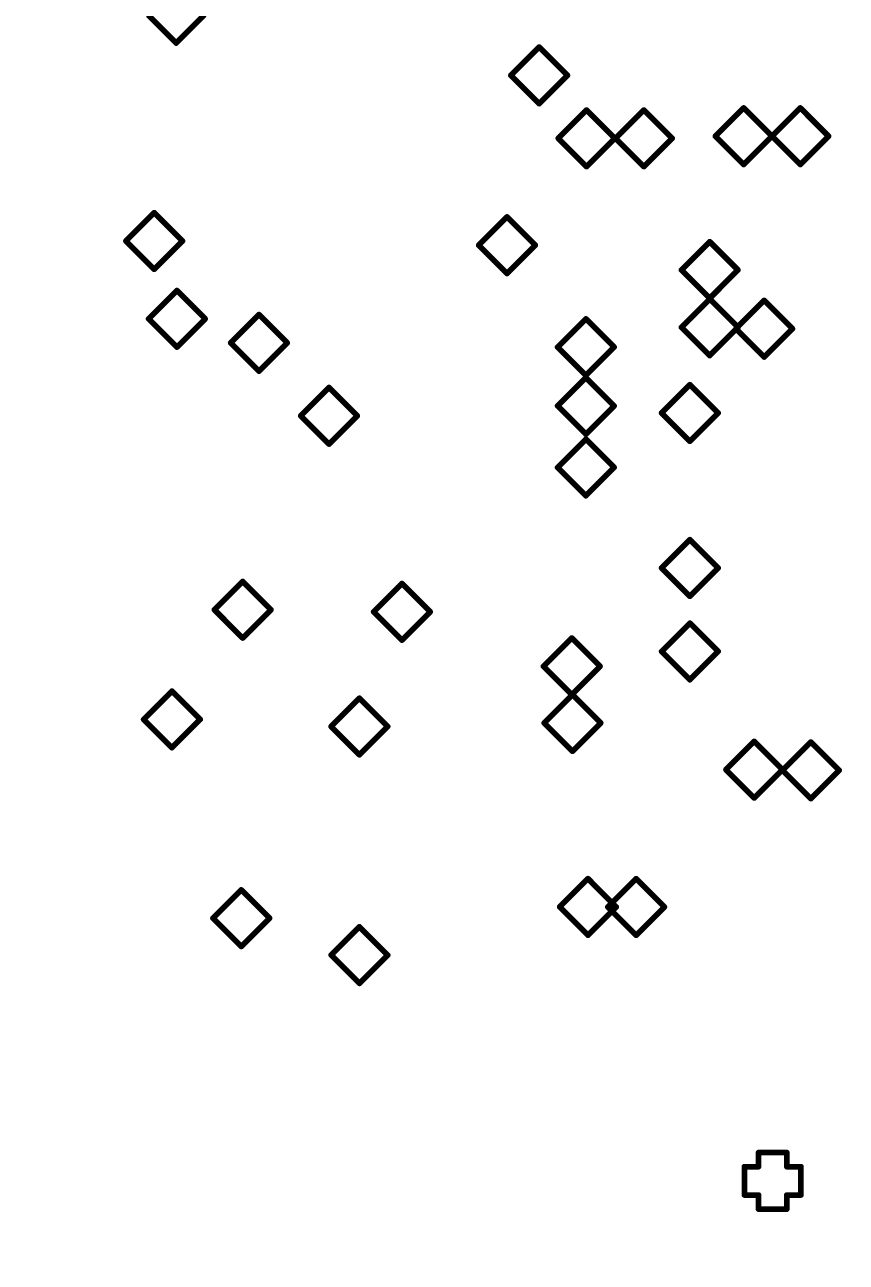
# Model space of a CAD drawing. Header units: millimetres. Extents: x -55 to 2039, y 0 to 512.
# Drawn here: x 178.18 to 207.21, y 171.47 to 215.18 of the extents above; entities that cross this region are included whole.
import ezdxf
from ezdxf import colors
from ezdxf.entities.mleader import LeaderData, LeaderLine
from ezdxf.enums import TextEntityAlignment as Align
from ezdxf.math import Vec2, Vec3

# ---------------------------------------------------------------- set-up
doc = ezdxf.new("R2010")
doc.units = ezdxf.units.MM
doc.linetypes.add('Сплошная', pattern=[0])
doc.layers.add('Drill Drawing', color=1, linetype='Continuous')
doc.layers.add('Виды', color=30, linetype='Continuous')
doc.layers.add('текст', color=2, linetype='Continuous', lineweight=30)
doc.styles.add('GOST TYPE B', font='', dxfattribs={"height": 3.5})
doc.styles.get('GOST TYPE B').set_extended_font_data('GOST type B')

# ---------------------------------------------------------------- blocks, each defined once
blk = doc.blocks.new('Шероховатость')
at = {"lineweight": 50, "transparency": 16777216}
for p, q in [((-32.506, -11.445), (-28.785, -5)), ((-28.785, -5), (-5, -5)), ((-10.278, -11.581), (-7.16, -6.181)), ((-34.366, -8.223), (-32.506, -11.445)), ((-11.836, -8.881), (-10.278, -11.581))]:
    blk.add_line(p, q, dxfattribs=at)
at = {"layer": 'текст', "linetype": 'Continuous', "lineweight": 25, "transparency": 16777216, "insert": (-29.093, -6.142), "char_height": 5, "attachment_point": 1, "style": 'GOST TYPE B'}
blk.add_mtext_dynamic_manual_height_columns('Ra6,3{\\fGOST Type AU|b1|i0|c204|p2;(   )}', width=25.94731, gutter_width=17.5, heights=[0], dxfattribs=at)
blk = doc.blocks.new('_DotSmall')
at = {"color": 0, "linetype": 'ByBlock', "lineweight": 60, "const_width": 0.5}
blk.add_lwpolyline([(-0.0625, 0, 1), (0.0625, 0, 1)], format="xyb", close=True, dxfattribs=at)
blk = doc.blocks.new('Вид с →')
at = {"linetype": 'Continuous', "lineweight": 25, "transparency": 16777216}
for q in [(28.03, 4.046), (30.858, 4.046)]:
    blk.add_line((29.444, 2.632), q, dxfattribs=at)
blk.add_circle((32.944, 2.632), 3.5, dxfattribs=at)
blk.add_circle((32.944, 2.632), 3.5, dxfattribs=at)
at = {"linetype": 'Continuous', "lineweight": 50, "transparency": 16777216, "style": 'GOST TYPE B'}
blk.add_attdef('ВИД(_:_)', text='', height=7, dxfattribs=at).set_placement((27.226, 3.5), align=Align.MIDDLE_RIGHT)

msp = doc.modelspace()

# ---------------------------------------------------------------- linework, layer by layer
at = {"layer": 'Drill Drawing'}
for points in [[(182.5306, 215.5358, 0.2, 0.2, 0), (183.5306, 214.5358, 0.2, 0.2, 0)], [(183.5306, 214.5358, 0.2, 0.2, 0), (184.5306, 215.5358, 0.2, 0.2, 0)], [(195.3556, 213.3965, 0.2, 0.2, 0), (196.3556, 214.3965, 0.2, 0.2, 0)], [(196.3556, 214.3965, 0.2, 0.2, 0), (197.3556, 213.3965, 0.2, 0.2, 0)], [(195.3556, 213.3965, 0.2, 0.2, 0), (196.3556, 212.3965, 0.2, 0.2, 0)], [(196.3556, 212.3965, 0.2, 0.2, 0), (197.3556, 213.3965, 0.2, 0.2, 0)], [(197.0306, 211.1715, 0.2, 0.2, 0), (198.0306, 212.1715, 0.2, 0.2, 0)], [(198.0306, 212.1715, 0.2, 0.2, 0), (199.0306, 211.1715, 0.2, 0.2, 0)], [(199.0556, 211.1715, 0.2, 0.2, 0), (200.0556, 212.1715, 0.2, 0.2, 0)], [(200.0556, 212.1715, 0.2, 0.2, 0), (201.0556, 211.1715, 0.2, 0.2, 0)], [(202.5806, 211.2465, 0.2, 0.2, 0), (203.5806, 212.2465, 0.2, 0.2, 0)], [(203.5806, 212.2465, 0.2, 0.2, 0), (204.5806, 211.2465, 0.2, 0.2, 0)], [(204.5806, 211.2465, 0.2, 0.2, 0), (205.5806, 212.2465, 0.2, 0.2, 0)], [(205.5806, 212.2465, 0.2, 0.2, 0), (206.5806, 211.2465, 0.2, 0.2, 0)], [(197.0306, 211.1715, 0.2, 0.2, 0), (198.0306, 210.1715, 0.2, 0.2, 0)], [(198.0306, 210.1715, 0.2, 0.2, 0), (199.0306, 211.1715, 0.2, 0.2, 0)], [(199.0556, 211.1715, 0.2, 0.2, 0), (200.0556, 210.1715, 0.2, 0.2, 0)], [(200.0556, 210.1715, 0.2, 0.2, 0), (201.0556, 211.1715, 0.2, 0.2, 0)], [(202.5806, 211.2465, 0.2, 0.2, 0), (203.5806, 210.2465, 0.2, 0.2, 0)], [(203.5806, 210.2465, 0.2, 0.2, 0), (204.5806, 211.2465, 0.2, 0.2, 0)], [(204.5806, 211.2465, 0.2, 0.2, 0), (205.5806, 210.2465, 0.2, 0.2, 0)], [(205.5806, 210.2465, 0.2, 0.2, 0), (206.5806, 211.2465, 0.2, 0.2, 0)], [(181.7556, 207.5465, 0.2, 0.2, 0), (182.7556, 208.5465, 0.2, 0.2, 0)], [(182.7556, 208.5465, 0.2, 0.2, 0), (183.7556, 207.5465, 0.2, 0.2, 0)], [(194.2181, 207.3965, 0.2, 0.2, 0), (195.2181, 208.3965, 0.2, 0.2, 0)], [(195.2181, 208.3965, 0.2, 0.2, 0), (196.2181, 207.3965, 0.2, 0.2, 0)], [(181.7556, 207.5465, 0.2, 0.2, 0), (182.7556, 206.5465, 0.2, 0.2, 0)], [(182.7556, 206.5465, 0.2, 0.2, 0), (183.7556, 207.5465, 0.2, 0.2, 0)], [(194.2181, 207.3965, 0.2, 0.2, 0), (195.2181, 206.3965, 0.2, 0.2, 0)], [(195.2181, 206.3965, 0.2, 0.2, 0), (196.2181, 207.3965, 0.2, 0.2, 0)], [(201.3806, 206.5215, 0.2, 0.2, 0), (202.3806, 207.5215, 0.2, 0.2, 0)], [(202.3806, 207.5215, 0.2, 0.2, 0), (203.3806, 206.5215, 0.2, 0.2, 0)], [(201.3806, 206.5215, 0.2, 0.2, 0), (202.3806, 205.5215, 0.2, 0.2, 0)], [(202.3806, 205.5215, 0.2, 0.2, 0), (203.3806, 206.5215, 0.2, 0.2, 0)], [(182.5556, 204.7965, 0.2, 0.2, 0), (183.5556, 205.7965, 0.2, 0.2, 0)], [(183.5556, 205.7965, 0.2, 0.2, 0), (184.5556, 204.7965, 0.2, 0.2, 0)], [(201.3806, 204.4965, 0.2, 0.2, 0), (202.3806, 205.4965, 0.2, 0.2, 0)], [(202.3806, 205.4965, 0.2, 0.2, 0), (203.3806, 204.4965, 0.2, 0.2, 0)], [(203.3056, 204.4465, 0.2, 0.2, 0), (204.3056, 205.4465, 0.2, 0.2, 0)], [(204.3056, 205.4465, 0.2, 0.2, 0), (205.3056, 204.4465, 0.2, 0.2, 0)], [(185.4556, 203.9465, 0.2, 0.2, 0), (186.4556, 204.9465, 0.2, 0.2, 0)], [(186.4556, 204.9465, 0.2, 0.2, 0), (187.4556, 203.9465, 0.2, 0.2, 0)], [(182.5556, 204.7965, 0.2, 0.2, 0), (183.5556, 203.7965, 0.2, 0.2, 0)], [(183.5556, 203.7965, 0.2, 0.2, 0), (184.5556, 204.7965, 0.2, 0.2, 0)], [(197.0056, 203.7965, 0.2, 0.2, 0), (198.0056, 204.7965, 0.2, 0.2, 0)], [(198.0056, 204.7965, 0.2, 0.2, 0), (199.0056, 203.7965, 0.2, 0.2, 0)], [(201.3806, 204.4965, 0.2, 0.2, 0), (202.3806, 203.4965, 0.2, 0.2, 0)], [(202.3806, 203.4965, 0.2, 0.2, 0), (203.3806, 204.4965, 0.2, 0.2, 0)], [(203.3056, 204.4465, 0.2, 0.2, 0), (204.3056, 203.4465, 0.2, 0.2, 0)], [(204.3056, 203.4465, 0.2, 0.2, 0), (205.3056, 204.4465, 0.2, 0.2, 0)], [(185.4556, 203.9465, 0.2, 0.2, 0), (186.4556, 202.9465, 0.2, 0.2, 0)], [(186.4556, 202.9465, 0.2, 0.2, 0), (187.4556, 203.9465, 0.2, 0.2, 0)], [(197.0056, 203.7965, 0.2, 0.2, 0), (198.0056, 202.7965, 0.2, 0.2, 0)], [(198.0056, 202.7965, 0.2, 0.2, 0), (199.0056, 203.7965, 0.2, 0.2, 0)], [(187.9306, 201.3715, 0.2, 0.2, 0), (188.9306, 202.3715, 0.2, 0.2, 0)], [(188.9306, 202.3715, 0.2, 0.2, 0), (189.9306, 201.3715, 0.2, 0.2, 0)], [(197.0056, 201.7215, 0.2, 0.2, 0), (198.0056, 202.7215, 0.2, 0.2, 0)], [(198.0056, 202.7215, 0.2, 0.2, 0), (199.0056, 201.7215, 0.2, 0.2, 0)], [(200.6806, 201.4715, 0.2, 0.2, 0), (201.6806, 202.4715, 0.2, 0.2, 0)], [(201.6806, 202.4715, 0.2, 0.2, 0), (202.6806, 201.4715, 0.2, 0.2, 0)], [(197.0056, 201.7215, 0.2, 0.2, 0), (198.0056, 200.7215, 0.2, 0.2, 0)], [(198.0056, 200.7215, 0.2, 0.2, 0), (199.0056, 201.7215, 0.2, 0.2, 0)], [(200.6806, 201.4715, 0.2, 0.2, 0), (201.6806, 200.4715, 0.2, 0.2, 0)], [(201.6806, 200.4715, 0.2, 0.2, 0), (202.6806, 201.4715, 0.2, 0.2, 0)], [(187.9306, 201.3715, 0.2, 0.2, 0), (188.9306, 200.3715, 0.2, 0.2, 0)], [(188.9306, 200.3715, 0.2, 0.2, 0), (189.9306, 201.3715, 0.2, 0.2, 0)], [(197.0056, 199.5465, 0.2, 0.2, 0), (198.0056, 200.5465, 0.2, 0.2, 0)], [(198.0056, 200.5465, 0.2, 0.2, 0), (199.0056, 199.5465, 0.2, 0.2, 0)], [(197.0056, 199.5465, 0.2, 0.2, 0), (198.0056, 198.5465, 0.2, 0.2, 0)], [(198.0056, 198.5465, 0.2, 0.2, 0), (199.0056, 199.5465, 0.2, 0.2, 0)], [(200.6806, 195.9965, 0.2, 0.2, 0), (201.6806, 196.9965, 0.2, 0.2, 0)], [(201.6806, 196.9965, 0.2, 0.2, 0), (202.6806, 195.9965, 0.2, 0.2, 0)], [(200.6806, 195.9965, 0.2, 0.2, 0), (201.6806, 194.9965, 0.2, 0.2, 0)], [(201.6806, 194.9965, 0.2, 0.2, 0), (202.6806, 195.9965, 0.2, 0.2, 0)], [(184.8806, 194.5215, 0.2, 0.2, 0), (185.8806, 195.5215, 0.2, 0.2, 0)], [(185.8806, 195.5215, 0.2, 0.2, 0), (186.8806, 194.5215, 0.2, 0.2, 0)], [(190.5056, 194.4465, 0.2, 0.2, 0), (191.5056, 195.4465, 0.2, 0.2, 0)], [(191.5056, 195.4465, 0.2, 0.2, 0), (192.5056, 194.4465, 0.2, 0.2, 0)], [(184.8806, 194.5215, 0.2, 0.2, 0), (185.8806, 193.5215, 0.2, 0.2, 0)], [(185.8806, 193.5215, 0.2, 0.2, 0), (186.8806, 194.5215, 0.2, 0.2, 0)], [(190.5056, 194.4465, 0.2, 0.2, 0), (191.5056, 193.4465, 0.2, 0.2, 0)], [(191.5056, 193.4465, 0.2, 0.2, 0), (192.5056, 194.4465, 0.2, 0.2, 0)], [(200.6806, 193.0465, 0.2, 0.2, 0), (201.6806, 194.0465, 0.2, 0.2, 0)], [(201.6806, 194.0465, 0.2, 0.2, 0), (202.6806, 193.0465, 0.2, 0.2, 0)], [(196.5056, 192.5215, 0.2, 0.2, 0), (197.5056, 193.5215, 0.2, 0.2, 0)], [(197.5056, 193.5215, 0.2, 0.2, 0), (198.5056, 192.5215, 0.2, 0.2, 0)], [(200.6806, 193.0465, 0.2, 0.2, 0), (201.6806, 192.0465, 0.2, 0.2, 0)], [(201.6806, 192.0465, 0.2, 0.2, 0), (202.6806, 193.0465, 0.2, 0.2, 0)], [(196.5056, 192.5215, 0.2, 0.2, 0), (197.5056, 191.5215, 0.2, 0.2, 0)], [(197.5056, 191.5215, 0.2, 0.2, 0), (198.5056, 192.5215, 0.2, 0.2, 0)], [(182.3806, 190.6465, 0.2, 0.2, 0), (183.3806, 191.6465, 0.2, 0.2, 0)], [(183.3806, 191.6465, 0.2, 0.2, 0), (184.3806, 190.6465, 0.2, 0.2, 0)], [(189.0056, 190.3965, 0.2, 0.2, 0), (190.0056, 191.3965, 0.2, 0.2, 0)], [(190.0056, 191.3965, 0.2, 0.2, 0), (191.0056, 190.3965, 0.2, 0.2, 0)], [(196.5306, 190.5215, 0.2, 0.2, 0), (197.5306, 191.5215, 0.2, 0.2, 0)], [(197.5306, 191.5215, 0.2, 0.2, 0), (198.5306, 190.5215, 0.2, 0.2, 0)], [(182.3806, 190.6465, 0.2, 0.2, 0), (183.3806, 189.6465, 0.2, 0.2, 0)], [(183.3806, 189.6465, 0.2, 0.2, 0), (184.3806, 190.6465, 0.2, 0.2, 0)], [(196.5306, 190.5215, 0.2, 0.2, 0), (197.5306, 189.5215, 0.2, 0.2, 0)], [(197.5306, 189.5215, 0.2, 0.2, 0), (198.5306, 190.5215, 0.2, 0.2, 0)], [(189.0056, 190.3965, 0.2, 0.2, 0), (190.0056, 189.3965, 0.2, 0.2, 0)], [(190.0056, 189.3965, 0.2, 0.2, 0), (191.0056, 190.3965, 0.2, 0.2, 0)], [(202.9556, 188.8715, 0.2, 0.2, 0), (203.9556, 189.8715, 0.2, 0.2, 0)], [(203.9556, 189.8715, 0.2, 0.2, 0), (204.9556, 188.8715, 0.2, 0.2, 0)], [(204.9556, 188.8465, 0.2, 0.2, 0), (205.9556, 189.8465, 0.2, 0.2, 0)], [(205.9556, 189.8465, 0.2, 0.2, 0), (206.9556, 188.8465, 0.2, 0.2, 0)], [(202.9556, 188.8715, 0.2, 0.2, 0), (203.9556, 187.8715, 0.2, 0.2, 0)], [(203.9556, 187.8715, 0.2, 0.2, 0), (204.9556, 188.8715, 0.2, 0.2, 0)], [(204.9556, 188.8465, 0.2, 0.2, 0), (205.9556, 187.8465, 0.2, 0.2, 0)], [(205.9556, 187.8465, 0.2, 0.2, 0), (206.9556, 188.8465, 0.2, 0.2, 0)], [(197.0806, 184.0215, 0.2, 0.2, 0), (198.0806, 185.0215, 0.2, 0.2, 0)], [(198.0806, 185.0215, 0.2, 0.2, 0), (199.0806, 184.0215, 0.2, 0.2, 0)], [(198.7806, 184.0215, 0.2, 0.2, 0), (199.7806, 185.0215, 0.2, 0.2, 0)], [(199.7806, 185.0215, 0.2, 0.2, 0), (200.7806, 184.0215, 0.2, 0.2, 0)], [(184.8306, 183.6257, 0.2, 0.2, 0), (185.8306, 184.6257, 0.2, 0.2, 0)], [(185.8306, 184.6257, 0.2, 0.2, 0), (186.8306, 183.6257, 0.2, 0.2, 0)], [(197.0806, 184.0215, 0.2, 0.2, 0), (198.0806, 183.0215, 0.2, 0.2, 0)], [(198.0806, 183.0215, 0.2, 0.2, 0), (199.0806, 184.0215, 0.2, 0.2, 0)], [(198.7806, 184.0215, 0.2, 0.2, 0), (199.7806, 183.0215, 0.2, 0.2, 0)], [(199.7806, 183.0215, 0.2, 0.2, 0), (200.7806, 184.0215, 0.2, 0.2, 0)], [(184.8306, 183.6257, 0.2, 0.2, 0), (185.8306, 182.6257, 0.2, 0.2, 0)], [(185.8306, 182.6257, 0.2, 0.2, 0), (186.8306, 183.6257, 0.2, 0.2, 0)], [(189.0056, 182.3215, 0.2, 0.2, 0), (190.0056, 183.3215, 0.2, 0.2, 0)], [(190.0056, 183.3215, 0.2, 0.2, 0), (191.0056, 182.3215, 0.2, 0.2, 0)], [(189.0056, 182.3215, 0.2, 0.2, 0), (190.0056, 181.3215, 0.2, 0.2, 0)], [(190.0056, 181.3215, 0.2, 0.2, 0), (191.0056, 182.3215, 0.2, 0.2, 0)], [(204.1056, 174.8465, 0.2, 0.2, 0), (204.1056, 175.3465, 0.2, 0.2, 0)], [(204.1056, 175.3465, 0.2, 0.2, 0), (205.1056, 175.3465, 0.2, 0.2, 0)], [(205.1056, 174.8465, 0.2, 0.2, 0), (205.1056, 175.3465, 0.2, 0.2, 0)], [(203.6056, 173.8465, 0.2, 0.2, 0), (203.6056, 174.8465, 0.2, 0.2, 0)], [(203.6056, 174.8465, 0.2, 0.2, 0), (204.1056, 174.8465, 0.2, 0.2, 0)], [(205.1056, 174.8465, 0.2, 0.2, 0), (205.6056, 174.8465, 0.2, 0.2, 0)], [(205.6056, 173.8465, 0.2, 0.2, 0), (205.6056, 174.8465, 0.2, 0.2, 0)], [(203.6056, 173.8465, 0.2, 0.2, 0), (204.1056, 173.8465, 0.2, 0.2, 0)], [(204.1056, 173.3465, 0.2, 0.2, 0), (204.1056, 173.8465, 0.2, 0.2, 0)], [(205.1056, 173.8465, 0.2, 0.2, 0), (205.6056, 173.8465, 0.2, 0.2, 0)], [(205.1056, 173.3465, 0.2, 0.2, 0), (205.1056, 173.8465, 0.2, 0.2, 0)], [(204.1056, 173.3465, 0.2, 0.2, 0), (205.1056, 173.3465, 0.2, 0.2, 0)]]:
    msp.add_lwpolyline(points, format="xyseb", dxfattribs=at)
for points in [[(183.4806, 214.5358, 0.1, 0.1, 1), (183.5806, 214.5358, 0.1, 0.1, 1)], [(183.4806, 214.5358, 0.1, 0.1, 1), (183.5806, 214.5358, 0.1, 0.1, 1)], [(196.3056, 214.3965, 0.1, 0.1, 1), (196.4056, 214.3965, 0.1, 0.1, 1)], [(196.3056, 214.3965, 0.1, 0.1, 1), (196.4056, 214.3965, 0.1, 0.1, 1)], [(195.3056, 213.3965, 0.1, 0.1, 1), (195.4056, 213.3965, 0.1, 0.1, 1)], [(195.3056, 213.3965, 0.1, 0.1, 1), (195.4056, 213.3965, 0.1, 0.1, 1)], [(197.3056, 213.3965, 0.1, 0.1, 1), (197.4056, 213.3965, 0.1, 0.1, 1)], [(197.3056, 213.3965, 0.1, 0.1, 1), (197.4056, 213.3965, 0.1, 0.1, 1)], [(196.3056, 212.3965, 0.1, 0.1, 1), (196.4056, 212.3965, 0.1, 0.1, 1)], [(196.3056, 212.3965, 0.1, 0.1, 1), (196.4056, 212.3965, 0.1, 0.1, 1)], [(197.9806, 212.1715, 0.1, 0.1, 1), (198.0806, 212.1715, 0.1, 0.1, 1)], [(197.9806, 212.1715, 0.1, 0.1, 1), (198.0806, 212.1715, 0.1, 0.1, 1)], [(200.0056, 212.1715, 0.1, 0.1, 1), (200.1056, 212.1715, 0.1, 0.1, 1)], [(200.0056, 212.1715, 0.1, 0.1, 1), (200.1056, 212.1715, 0.1, 0.1, 1)], [(203.5306, 212.2465, 0.1, 0.1, 1), (203.6306, 212.2465, 0.1, 0.1, 1)], [(203.5306, 212.2465, 0.1, 0.1, 1), (203.6306, 212.2465, 0.1, 0.1, 1)], [(205.5306, 212.2465, 0.1, 0.1, 1), (205.6306, 212.2465, 0.1, 0.1, 1)], [(205.5306, 212.2465, 0.1, 0.1, 1), (205.6306, 212.2465, 0.1, 0.1, 1)], [(196.9806, 211.1715, 0.1, 0.1, 1), (197.0806, 211.1715, 0.1, 0.1, 1)], [(196.9806, 211.1715, 0.1, 0.1, 1), (197.0806, 211.1715, 0.1, 0.1, 1)], [(198.9806, 211.1715, 0.1, 0.1, 1), (199.0806, 211.1715, 0.1, 0.1, 1)], [(198.9806, 211.1715, 0.1, 0.1, 1), (199.0806, 211.1715, 0.1, 0.1, 1)], [(199.0056, 211.1715, 0.1, 0.1, 1), (199.1056, 211.1715, 0.1, 0.1, 1)], [(199.0056, 211.1715, 0.1, 0.1, 1), (199.1056, 211.1715, 0.1, 0.1, 1)], [(201.0056, 211.1715, 0.1, 0.1, 1), (201.1056, 211.1715, 0.1, 0.1, 1)], [(201.0056, 211.1715, 0.1, 0.1, 1), (201.1056, 211.1715, 0.1, 0.1, 1)], [(202.5306, 211.2465, 0.1, 0.1, 1), (202.6306, 211.2465, 0.1, 0.1, 1)], [(202.5306, 211.2465, 0.1, 0.1, 1), (202.6306, 211.2465, 0.1, 0.1, 1)], [(204.5306, 211.2465, 0.1, 0.1, 1), (204.6306, 211.2465, 0.1, 0.1, 1)], [(204.5306, 211.2465, 0.1, 0.1, 1), (204.6306, 211.2465, 0.1, 0.1, 1)], [(204.5306, 211.2465, 0.1, 0.1, 1), (204.6306, 211.2465, 0.1, 0.1, 1)], [(204.5306, 211.2465, 0.1, 0.1, 1), (204.6306, 211.2465, 0.1, 0.1, 1)], [(206.5306, 211.2465, 0.1, 0.1, 1), (206.6306, 211.2465, 0.1, 0.1, 1)], [(206.5306, 211.2465, 0.1, 0.1, 1), (206.6306, 211.2465, 0.1, 0.1, 1)], [(197.9806, 210.1715, 0.1, 0.1, 1), (198.0806, 210.1715, 0.1, 0.1, 1)], [(197.9806, 210.1715, 0.1, 0.1, 1), (198.0806, 210.1715, 0.1, 0.1, 1)], [(200.0056, 210.1715, 0.1, 0.1, 1), (200.1056, 210.1715, 0.1, 0.1, 1)], [(200.0056, 210.1715, 0.1, 0.1, 1), (200.1056, 210.1715, 0.1, 0.1, 1)], [(203.5306, 210.2465, 0.1, 0.1, 1), (203.6306, 210.2465, 0.1, 0.1, 1)], [(203.5306, 210.2465, 0.1, 0.1, 1), (203.6306, 210.2465, 0.1, 0.1, 1)], [(205.5306, 210.2465, 0.1, 0.1, 1), (205.6306, 210.2465, 0.1, 0.1, 1)], [(205.5306, 210.2465, 0.1, 0.1, 1), (205.6306, 210.2465, 0.1, 0.1, 1)], [(182.7056, 208.5465, 0.1, 0.1, 1), (182.8056, 208.5465, 0.1, 0.1, 1)], [(182.7056, 208.5465, 0.1, 0.1, 1), (182.8056, 208.5465, 0.1, 0.1, 1)], [(195.1681, 208.3965, 0.1, 0.1, 1), (195.2681, 208.3965, 0.1, 0.1, 1)], [(195.1681, 208.3965, 0.1, 0.1, 1), (195.2681, 208.3965, 0.1, 0.1, 1)], [(181.7056, 207.5465, 0.1, 0.1, 1), (181.8056, 207.5465, 0.1, 0.1, 1)], [(181.7056, 207.5465, 0.1, 0.1, 1), (181.8056, 207.5465, 0.1, 0.1, 1)], [(183.7056, 207.5465, 0.1, 0.1, 1), (183.8056, 207.5465, 0.1, 0.1, 1)], [(183.7056, 207.5465, 0.1, 0.1, 1), (183.8056, 207.5465, 0.1, 0.1, 1)], [(194.1681, 207.3965, 0.1, 0.1, 1), (194.2681, 207.3965, 0.1, 0.1, 1)], [(194.1681, 207.3965, 0.1, 0.1, 1), (194.2681, 207.3965, 0.1, 0.1, 1)], [(196.1681, 207.3965, 0.1, 0.1, 1), (196.2681, 207.3965, 0.1, 0.1, 1)], [(196.1681, 207.3965, 0.1, 0.1, 1), (196.2681, 207.3965, 0.1, 0.1, 1)], [(202.3306, 207.5215, 0.1, 0.1, 1), (202.4306, 207.5215, 0.1, 0.1, 1)], [(202.3306, 207.5215, 0.1, 0.1, 1), (202.4306, 207.5215, 0.1, 0.1, 1)], [(182.7056, 206.5465, 0.1, 0.1, 1), (182.8056, 206.5465, 0.1, 0.1, 1)], [(182.7056, 206.5465, 0.1, 0.1, 1), (182.8056, 206.5465, 0.1, 0.1, 1)], [(195.1681, 206.3965, 0.1, 0.1, 1), (195.2681, 206.3965, 0.1, 0.1, 1)], [(195.1681, 206.3965, 0.1, 0.1, 1), (195.2681, 206.3965, 0.1, 0.1, 1)], [(201.3306, 206.5215, 0.1, 0.1, 1), (201.4306, 206.5215, 0.1, 0.1, 1)], [(201.3306, 206.5215, 0.1, 0.1, 1), (201.4306, 206.5215, 0.1, 0.1, 1)], [(203.3306, 206.5215, 0.1, 0.1, 1), (203.4306, 206.5215, 0.1, 0.1, 1)], [(203.3306, 206.5215, 0.1, 0.1, 1), (203.4306, 206.5215, 0.1, 0.1, 1)], [(183.5056, 205.7965, 0.1, 0.1, 1), (183.6056, 205.7965, 0.1, 0.1, 1)], [(183.5056, 205.7965, 0.1, 0.1, 1), (183.6056, 205.7965, 0.1, 0.1, 1)], [(202.3306, 205.5215, 0.1, 0.1, 1), (202.4306, 205.5215, 0.1, 0.1, 1)], [(202.3306, 205.5215, 0.1, 0.1, 1), (202.4306, 205.5215, 0.1, 0.1, 1)], [(202.3306, 205.4965, 0.1, 0.1, 1), (202.4306, 205.4965, 0.1, 0.1, 1)], [(202.3306, 205.4965, 0.1, 0.1, 1), (202.4306, 205.4965, 0.1, 0.1, 1)], [(204.2556, 205.4465, 0.1, 0.1, 1), (204.3556, 205.4465, 0.1, 0.1, 1)], [(204.2556, 205.4465, 0.1, 0.1, 1), (204.3556, 205.4465, 0.1, 0.1, 1)], [(186.4056, 204.9465, 0.1, 0.1, 1), (186.5056, 204.9465, 0.1, 0.1, 1)], [(186.4056, 204.9465, 0.1, 0.1, 1), (186.5056, 204.9465, 0.1, 0.1, 1)], [(182.5056, 204.7965, 0.1, 0.1, 1), (182.6056, 204.7965, 0.1, 0.1, 1)], [(182.5056, 204.7965, 0.1, 0.1, 1), (182.6056, 204.7965, 0.1, 0.1, 1)], [(184.5056, 204.7965, 0.1, 0.1, 1), (184.6056, 204.7965, 0.1, 0.1, 1)], [(184.5056, 204.7965, 0.1, 0.1, 1), (184.6056, 204.7965, 0.1, 0.1, 1)], [(197.9556, 204.7965, 0.1, 0.1, 1), (198.0556, 204.7965, 0.1, 0.1, 1)], [(197.9556, 204.7965, 0.1, 0.1, 1), (198.0556, 204.7965, 0.1, 0.1, 1)], [(201.3306, 204.4965, 0.1, 0.1, 1), (201.4306, 204.4965, 0.1, 0.1, 1)], [(201.3306, 204.4965, 0.1, 0.1, 1), (201.4306, 204.4965, 0.1, 0.1, 1)], [(203.3306, 204.4965, 0.1, 0.1, 1), (203.4306, 204.4965, 0.1, 0.1, 1)], [(203.3306, 204.4965, 0.1, 0.1, 1), (203.4306, 204.4965, 0.1, 0.1, 1)], [(203.2556, 204.4465, 0.1, 0.1, 1), (203.3556, 204.4465, 0.1, 0.1, 1)], [(203.2556, 204.4465, 0.1, 0.1, 1), (203.3556, 204.4465, 0.1, 0.1, 1)], [(205.2556, 204.4465, 0.1, 0.1, 1), (205.3556, 204.4465, 0.1, 0.1, 1)], [(205.2556, 204.4465, 0.1, 0.1, 1), (205.3556, 204.4465, 0.1, 0.1, 1)], [(183.5056, 203.7965, 0.1, 0.1, 1), (183.6056, 203.7965, 0.1, 0.1, 1)], [(183.5056, 203.7965, 0.1, 0.1, 1), (183.6056, 203.7965, 0.1, 0.1, 1)], [(185.4056, 203.9465, 0.1, 0.1, 1), (185.5056, 203.9465, 0.1, 0.1, 1)], [(185.4056, 203.9465, 0.1, 0.1, 1), (185.5056, 203.9465, 0.1, 0.1, 1)], [(187.4056, 203.9465, 0.1, 0.1, 1), (187.5056, 203.9465, 0.1, 0.1, 1)], [(187.4056, 203.9465, 0.1, 0.1, 1), (187.5056, 203.9465, 0.1, 0.1, 1)], [(196.9556, 203.7965, 0.1, 0.1, 1), (197.0556, 203.7965, 0.1, 0.1, 1)], [(196.9556, 203.7965, 0.1, 0.1, 1), (197.0556, 203.7965, 0.1, 0.1, 1)], [(198.9556, 203.7965, 0.1, 0.1, 1), (199.0556, 203.7965, 0.1, 0.1, 1)], [(198.9556, 203.7965, 0.1, 0.1, 1), (199.0556, 203.7965, 0.1, 0.1, 1)], [(202.3306, 203.4965, 0.1, 0.1, 1), (202.4306, 203.4965, 0.1, 0.1, 1)], [(202.3306, 203.4965, 0.1, 0.1, 1), (202.4306, 203.4965, 0.1, 0.1, 1)], [(204.2556, 203.4465, 0.1, 0.1, 1), (204.3556, 203.4465, 0.1, 0.1, 1)], [(204.2556, 203.4465, 0.1, 0.1, 1), (204.3556, 203.4465, 0.1, 0.1, 1)], [(186.4056, 202.9465, 0.1, 0.1, 1), (186.5056, 202.9465, 0.1, 0.1, 1)], [(186.4056, 202.9465, 0.1, 0.1, 1), (186.5056, 202.9465, 0.1, 0.1, 1)], [(197.9556, 202.7965, 0.1, 0.1, 1), (198.0556, 202.7965, 0.1, 0.1, 1)], [(197.9556, 202.7965, 0.1, 0.1, 1), (198.0556, 202.7965, 0.1, 0.1, 1)], [(188.8806, 202.3715, 0.1, 0.1, 1), (188.9806, 202.3715, 0.1, 0.1, 1)], [(188.8806, 202.3715, 0.1, 0.1, 1), (188.9806, 202.3715, 0.1, 0.1, 1)], [(197.9556, 202.7215, 0.1, 0.1, 1), (198.0556, 202.7215, 0.1, 0.1, 1)], [(197.9556, 202.7215, 0.1, 0.1, 1), (198.0556, 202.7215, 0.1, 0.1, 1)], [(201.6306, 202.4715, 0.1, 0.1, 1), (201.7306, 202.4715, 0.1, 0.1, 1)], [(201.6306, 202.4715, 0.1, 0.1, 1), (201.7306, 202.4715, 0.1, 0.1, 1)], [(196.9556, 201.7215, 0.1, 0.1, 1), (197.0556, 201.7215, 0.1, 0.1, 1)], [(196.9556, 201.7215, 0.1, 0.1, 1), (197.0556, 201.7215, 0.1, 0.1, 1)], [(198.9556, 201.7215, 0.1, 0.1, 1), (199.0556, 201.7215, 0.1, 0.1, 1)], [(198.9556, 201.7215, 0.1, 0.1, 1), (199.0556, 201.7215, 0.1, 0.1, 1)], [(200.6306, 201.4715, 0.1, 0.1, 1), (200.7306, 201.4715, 0.1, 0.1, 1)], [(200.6306, 201.4715, 0.1, 0.1, 1), (200.7306, 201.4715, 0.1, 0.1, 1)], [(202.6306, 201.4715, 0.1, 0.1, 1), (202.7306, 201.4715, 0.1, 0.1, 1)], [(202.6306, 201.4715, 0.1, 0.1, 1), (202.7306, 201.4715, 0.1, 0.1, 1)], [(187.8806, 201.3715, 0.1, 0.1, 1), (187.9806, 201.3715, 0.1, 0.1, 1)], [(187.8806, 201.3715, 0.1, 0.1, 1), (187.9806, 201.3715, 0.1, 0.1, 1)], [(189.8806, 201.3715, 0.1, 0.1, 1), (189.9806, 201.3715, 0.1, 0.1, 1)], [(189.8806, 201.3715, 0.1, 0.1, 1), (189.9806, 201.3715, 0.1, 0.1, 1)], [(197.9556, 200.7215, 0.1, 0.1, 1), (198.0556, 200.7215, 0.1, 0.1, 1)], [(197.9556, 200.7215, 0.1, 0.1, 1), (198.0556, 200.7215, 0.1, 0.1, 1)], [(197.9556, 200.5465, 0.1, 0.1, 1), (198.0556, 200.5465, 0.1, 0.1, 1)], [(197.9556, 200.5465, 0.1, 0.1, 1), (198.0556, 200.5465, 0.1, 0.1, 1)], [(188.8806, 200.3715, 0.1, 0.1, 1), (188.9806, 200.3715, 0.1, 0.1, 1)], [(188.8806, 200.3715, 0.1, 0.1, 1), (188.9806, 200.3715, 0.1, 0.1, 1)], [(201.6306, 200.4715, 0.1, 0.1, 1), (201.7306, 200.4715, 0.1, 0.1, 1)], [(201.6306, 200.4715, 0.1, 0.1, 1), (201.7306, 200.4715, 0.1, 0.1, 1)], [(196.9556, 199.5465, 0.1, 0.1, 1), (197.0556, 199.5465, 0.1, 0.1, 1)], [(196.9556, 199.5465, 0.1, 0.1, 1), (197.0556, 199.5465, 0.1, 0.1, 1)], [(198.9556, 199.5465, 0.1, 0.1, 1), (199.0556, 199.5465, 0.1, 0.1, 1)], [(198.9556, 199.5465, 0.1, 0.1, 1), (199.0556, 199.5465, 0.1, 0.1, 1)], [(197.9556, 198.5465, 0.1, 0.1, 1), (198.0556, 198.5465, 0.1, 0.1, 1)], [(197.9556, 198.5465, 0.1, 0.1, 1), (198.0556, 198.5465, 0.1, 0.1, 1)], [(201.6306, 196.9965, 0.1, 0.1, 1), (201.7306, 196.9965, 0.1, 0.1, 1)], [(201.6306, 196.9965, 0.1, 0.1, 1), (201.7306, 196.9965, 0.1, 0.1, 1)], [(200.6306, 195.9965, 0.1, 0.1, 1), (200.7306, 195.9965, 0.1, 0.1, 1)], [(200.6306, 195.9965, 0.1, 0.1, 1), (200.7306, 195.9965, 0.1, 0.1, 1)], [(202.6306, 195.9965, 0.1, 0.1, 1), (202.7306, 195.9965, 0.1, 0.1, 1)], [(202.6306, 195.9965, 0.1, 0.1, 1), (202.7306, 195.9965, 0.1, 0.1, 1)], [(185.8306, 195.5215, 0.1, 0.1, 1), (185.9306, 195.5215, 0.1, 0.1, 1)], [(185.8306, 195.5215, 0.1, 0.1, 1), (185.9306, 195.5215, 0.1, 0.1, 1)], [(191.4556, 195.4465, 0.1, 0.1, 1), (191.5556, 195.4465, 0.1, 0.1, 1)], [(191.4556, 195.4465, 0.1, 0.1, 1), (191.5556, 195.4465, 0.1, 0.1, 1)], [(201.6306, 194.9965, 0.1, 0.1, 1), (201.7306, 194.9965, 0.1, 0.1, 1)], [(201.6306, 194.9965, 0.1, 0.1, 1), (201.7306, 194.9965, 0.1, 0.1, 1)], [(184.8306, 194.5215, 0.1, 0.1, 1), (184.9306, 194.5215, 0.1, 0.1, 1)], [(184.8306, 194.5215, 0.1, 0.1, 1), (184.9306, 194.5215, 0.1, 0.1, 1)], [(186.8306, 194.5215, 0.1, 0.1, 1), (186.9306, 194.5215, 0.1, 0.1, 1)], [(186.8306, 194.5215, 0.1, 0.1, 1), (186.9306, 194.5215, 0.1, 0.1, 1)], [(190.4556, 194.4465, 0.1, 0.1, 1), (190.5556, 194.4465, 0.1, 0.1, 1)], [(190.4556, 194.4465, 0.1, 0.1, 1), (190.5556, 194.4465, 0.1, 0.1, 1)], [(192.4556, 194.4465, 0.1, 0.1, 1), (192.5556, 194.4465, 0.1, 0.1, 1)], [(192.4556, 194.4465, 0.1, 0.1, 1), (192.5556, 194.4465, 0.1, 0.1, 1)], [(201.6306, 194.0465, 0.1, 0.1, 1), (201.7306, 194.0465, 0.1, 0.1, 1)], [(201.6306, 194.0465, 0.1, 0.1, 1), (201.7306, 194.0465, 0.1, 0.1, 1)], [(185.8306, 193.5215, 0.1, 0.1, 1), (185.9306, 193.5215, 0.1, 0.1, 1)], [(185.8306, 193.5215, 0.1, 0.1, 1), (185.9306, 193.5215, 0.1, 0.1, 1)], [(191.4556, 193.4465, 0.1, 0.1, 1), (191.5556, 193.4465, 0.1, 0.1, 1)], [(191.4556, 193.4465, 0.1, 0.1, 1), (191.5556, 193.4465, 0.1, 0.1, 1)], [(197.4556, 193.5215, 0.1, 0.1, 1), (197.5556, 193.5215, 0.1, 0.1, 1)], [(197.4556, 193.5215, 0.1, 0.1, 1), (197.5556, 193.5215, 0.1, 0.1, 1)], [(200.6306, 193.0465, 0.1, 0.1, 1), (200.7306, 193.0465, 0.1, 0.1, 1)], [(200.6306, 193.0465, 0.1, 0.1, 1), (200.7306, 193.0465, 0.1, 0.1, 1)], [(202.6306, 193.0465, 0.1, 0.1, 1), (202.7306, 193.0465, 0.1, 0.1, 1)], [(202.6306, 193.0465, 0.1, 0.1, 1), (202.7306, 193.0465, 0.1, 0.1, 1)], [(196.4556, 192.5215, 0.1, 0.1, 1), (196.5556, 192.5215, 0.1, 0.1, 1)], [(196.4556, 192.5215, 0.1, 0.1, 1), (196.5556, 192.5215, 0.1, 0.1, 1)], [(198.4556, 192.5215, 0.1, 0.1, 1), (198.5556, 192.5215, 0.1, 0.1, 1)], [(198.4556, 192.5215, 0.1, 0.1, 1), (198.5556, 192.5215, 0.1, 0.1, 1)], [(201.6306, 192.0465, 0.1, 0.1, 1), (201.7306, 192.0465, 0.1, 0.1, 1)], [(201.6306, 192.0465, 0.1, 0.1, 1), (201.7306, 192.0465, 0.1, 0.1, 1)], [(183.3306, 191.6465, 0.1, 0.1, 1), (183.4306, 191.6465, 0.1, 0.1, 1)], [(183.3306, 191.6465, 0.1, 0.1, 1), (183.4306, 191.6465, 0.1, 0.1, 1)], [(189.9556, 191.3965, 0.1, 0.1, 1), (190.0556, 191.3965, 0.1, 0.1, 1)], [(189.9556, 191.3965, 0.1, 0.1, 1), (190.0556, 191.3965, 0.1, 0.1, 1)], [(197.4556, 191.5215, 0.1, 0.1, 1), (197.5556, 191.5215, 0.1, 0.1, 1)], [(197.4556, 191.5215, 0.1, 0.1, 1), (197.5556, 191.5215, 0.1, 0.1, 1)], [(197.4806, 191.5215, 0.1, 0.1, 1), (197.5806, 191.5215, 0.1, 0.1, 1)], [(197.4806, 191.5215, 0.1, 0.1, 1), (197.5806, 191.5215, 0.1, 0.1, 1)], [(182.3306, 190.6465, 0.1, 0.1, 1), (182.4306, 190.6465, 0.1, 0.1, 1)], [(182.3306, 190.6465, 0.1, 0.1, 1), (182.4306, 190.6465, 0.1, 0.1, 1)], [(184.3306, 190.6465, 0.1, 0.1, 1), (184.4306, 190.6465, 0.1, 0.1, 1)], [(184.3306, 190.6465, 0.1, 0.1, 1), (184.4306, 190.6465, 0.1, 0.1, 1)], [(196.4806, 190.5215, 0.1, 0.1, 1), (196.5806, 190.5215, 0.1, 0.1, 1)], [(196.4806, 190.5215, 0.1, 0.1, 1), (196.5806, 190.5215, 0.1, 0.1, 1)], [(198.4806, 190.5215, 0.1, 0.1, 1), (198.5806, 190.5215, 0.1, 0.1, 1)], [(198.4806, 190.5215, 0.1, 0.1, 1), (198.5806, 190.5215, 0.1, 0.1, 1)], [(188.9556, 190.3965, 0.1, 0.1, 1), (189.0556, 190.3965, 0.1, 0.1, 1)], [(188.9556, 190.3965, 0.1, 0.1, 1), (189.0556, 190.3965, 0.1, 0.1, 1)], [(190.9556, 190.3965, 0.1, 0.1, 1), (191.0556, 190.3965, 0.1, 0.1, 1)], [(190.9556, 190.3965, 0.1, 0.1, 1), (191.0556, 190.3965, 0.1, 0.1, 1)], [(183.3306, 189.6465, 0.1, 0.1, 1), (183.4306, 189.6465, 0.1, 0.1, 1)], [(183.3306, 189.6465, 0.1, 0.1, 1), (183.4306, 189.6465, 0.1, 0.1, 1)], [(203.9056, 189.8715, 0.1, 0.1, 1), (204.0056, 189.8715, 0.1, 0.1, 1)], [(203.9056, 189.8715, 0.1, 0.1, 1), (204.0056, 189.8715, 0.1, 0.1, 1)], [(205.9056, 189.8465, 0.1, 0.1, 1), (206.0056, 189.8465, 0.1, 0.1, 1)], [(205.9056, 189.8465, 0.1, 0.1, 1), (206.0056, 189.8465, 0.1, 0.1, 1)], [(189.9556, 189.3965, 0.1, 0.1, 1), (190.0556, 189.3965, 0.1, 0.1, 1)], [(189.9556, 189.3965, 0.1, 0.1, 1), (190.0556, 189.3965, 0.1, 0.1, 1)], [(197.4806, 189.5215, 0.1, 0.1, 1), (197.5806, 189.5215, 0.1, 0.1, 1)], [(197.4806, 189.5215, 0.1, 0.1, 1), (197.5806, 189.5215, 0.1, 0.1, 1)], [(202.9056, 188.8715, 0.1, 0.1, 1), (203.0056, 188.8715, 0.1, 0.1, 1)], [(202.9056, 188.8715, 0.1, 0.1, 1), (203.0056, 188.8715, 0.1, 0.1, 1)], [(204.9056, 188.8715, 0.1, 0.1, 1), (205.0056, 188.8715, 0.1, 0.1, 1)], [(204.9056, 188.8715, 0.1, 0.1, 1), (205.0056, 188.8715, 0.1, 0.1, 1)], [(204.9056, 188.8465, 0.1, 0.1, 1), (205.0056, 188.8465, 0.1, 0.1, 1)], [(204.9056, 188.8465, 0.1, 0.1, 1), (205.0056, 188.8465, 0.1, 0.1, 1)], [(206.9056, 188.8465, 0.1, 0.1, 1), (207.0056, 188.8465, 0.1, 0.1, 1)], [(206.9056, 188.8465, 0.1, 0.1, 1), (207.0056, 188.8465, 0.1, 0.1, 1)], [(203.9056, 187.8715, 0.1, 0.1, 1), (204.0056, 187.8715, 0.1, 0.1, 1)], [(203.9056, 187.8715, 0.1, 0.1, 1), (204.0056, 187.8715, 0.1, 0.1, 1)], [(205.9056, 187.8465, 0.1, 0.1, 1), (206.0056, 187.8465, 0.1, 0.1, 1)], [(205.9056, 187.8465, 0.1, 0.1, 1), (206.0056, 187.8465, 0.1, 0.1, 1)], [(198.0306, 185.0215, 0.1, 0.1, 1), (198.1306, 185.0215, 0.1, 0.1, 1)], [(198.0306, 185.0215, 0.1, 0.1, 1), (198.1306, 185.0215, 0.1, 0.1, 1)], [(199.7306, 185.0215, 0.1, 0.1, 1), (199.8306, 185.0215, 0.1, 0.1, 1)], [(199.7306, 185.0215, 0.1, 0.1, 1), (199.8306, 185.0215, 0.1, 0.1, 1)], [(185.7806, 184.6257, 0.1, 0.1, 1), (185.8806, 184.6257, 0.1, 0.1, 1)], [(185.7806, 184.6257, 0.1, 0.1, 1), (185.8806, 184.6257, 0.1, 0.1, 1)], [(197.0306, 184.0215, 0.1, 0.1, 1), (197.1306, 184.0215, 0.1, 0.1, 1)], [(197.0306, 184.0215, 0.1, 0.1, 1), (197.1306, 184.0215, 0.1, 0.1, 1)], [(198.7306, 184.0215, 0.1, 0.1, 1), (198.8306, 184.0215, 0.1, 0.1, 1)], [(198.7306, 184.0215, 0.1, 0.1, 1), (198.8306, 184.0215, 0.1, 0.1, 1)], [(199.0306, 184.0215, 0.1, 0.1, 1), (199.1306, 184.0215, 0.1, 0.1, 1)], [(199.0306, 184.0215, 0.1, 0.1, 1), (199.1306, 184.0215, 0.1, 0.1, 1)], [(200.7306, 184.0215, 0.1, 0.1, 1), (200.8306, 184.0215, 0.1, 0.1, 1)], [(200.7306, 184.0215, 0.1, 0.1, 1), (200.8306, 184.0215, 0.1, 0.1, 1)], [(184.7806, 183.6257, 0.1, 0.1, 1), (184.8806, 183.6257, 0.1, 0.1, 1)], [(184.7806, 183.6257, 0.1, 0.1, 1), (184.8806, 183.6257, 0.1, 0.1, 1)], [(186.7806, 183.6257, 0.1, 0.1, 1), (186.8806, 183.6257, 0.1, 0.1, 1)], [(186.7806, 183.6257, 0.1, 0.1, 1), (186.8806, 183.6257, 0.1, 0.1, 1)], [(189.9556, 183.3215, 0.1, 0.1, 1), (190.0556, 183.3215, 0.1, 0.1, 1)], [(189.9556, 183.3215, 0.1, 0.1, 1), (190.0556, 183.3215, 0.1, 0.1, 1)], [(185.7806, 182.6257, 0.1, 0.1, 1), (185.8806, 182.6257, 0.1, 0.1, 1)], [(185.7806, 182.6257, 0.1, 0.1, 1), (185.8806, 182.6257, 0.1, 0.1, 1)], [(198.0306, 183.0215, 0.1, 0.1, 1), (198.1306, 183.0215, 0.1, 0.1, 1)], [(198.0306, 183.0215, 0.1, 0.1, 1), (198.1306, 183.0215, 0.1, 0.1, 1)], [(199.7306, 183.0215, 0.1, 0.1, 1), (199.8306, 183.0215, 0.1, 0.1, 1)], [(199.7306, 183.0215, 0.1, 0.1, 1), (199.8306, 183.0215, 0.1, 0.1, 1)], [(188.9556, 182.3215, 0.1, 0.1, 1), (189.0556, 182.3215, 0.1, 0.1, 1)], [(188.9556, 182.3215, 0.1, 0.1, 1), (189.0556, 182.3215, 0.1, 0.1, 1)], [(190.9556, 182.3215, 0.1, 0.1, 1), (191.0556, 182.3215, 0.1, 0.1, 1)], [(190.9556, 182.3215, 0.1, 0.1, 1), (191.0556, 182.3215, 0.1, 0.1, 1)], [(189.9556, 181.3215, 0.1, 0.1, 1), (190.0556, 181.3215, 0.1, 0.1, 1)], [(189.9556, 181.3215, 0.1, 0.1, 1), (190.0556, 181.3215, 0.1, 0.1, 1)], [(204.0556, 175.3465, 0.1, 0.1, 1), (204.1556, 175.3465, 0.1, 0.1, 1)], [(204.0556, 175.3465, 0.1, 0.1, 1), (204.1556, 175.3465, 0.1, 0.1, 1)], [(205.0556, 175.3465, 0.1, 0.1, 1), (205.1556, 175.3465, 0.1, 0.1, 1)], [(205.0556, 175.3465, 0.1, 0.1, 1), (205.1556, 175.3465, 0.1, 0.1, 1)], [(203.5556, 174.8465, 0.1, 0.1, 1), (203.6556, 174.8465, 0.1, 0.1, 1)], [(203.5556, 174.8465, 0.1, 0.1, 1), (203.6556, 174.8465, 0.1, 0.1, 1)], [(204.0556, 174.8465, 0.1, 0.1, 1), (204.1556, 174.8465, 0.1, 0.1, 1)], [(204.0556, 174.8465, 0.1, 0.1, 1), (204.1556, 174.8465, 0.1, 0.1, 1)], [(205.0556, 174.8465, 0.1, 0.1, 1), (205.1556, 174.8465, 0.1, 0.1, 1)], [(205.0556, 174.8465, 0.1, 0.1, 1), (205.1556, 174.8465, 0.1, 0.1, 1)], [(205.5556, 174.8465, 0.1, 0.1, 1), (205.6556, 174.8465, 0.1, 0.1, 1)], [(205.5556, 174.8465, 0.1, 0.1, 1), (205.6556, 174.8465, 0.1, 0.1, 1)], [(203.5556, 173.8465, 0.1, 0.1, 1), (203.6556, 173.8465, 0.1, 0.1, 1)], [(203.5556, 173.8465, 0.1, 0.1, 1), (203.6556, 173.8465, 0.1, 0.1, 1)], [(204.0556, 173.8465, 0.1, 0.1, 1), (204.1556, 173.8465, 0.1, 0.1, 1)], [(204.0556, 173.8465, 0.1, 0.1, 1), (204.1556, 173.8465, 0.1, 0.1, 1)], [(205.0556, 173.8465, 0.1, 0.1, 1), (205.1556, 173.8465, 0.1, 0.1, 1)], [(205.0556, 173.8465, 0.1, 0.1, 1), (205.1556, 173.8465, 0.1, 0.1, 1)], [(205.5556, 173.8465, 0.1, 0.1, 1), (205.6556, 173.8465, 0.1, 0.1, 1)], [(205.5556, 173.8465, 0.1, 0.1, 1), (205.6556, 173.8465, 0.1, 0.1, 1)], [(204.0556, 173.3465, 0.1, 0.1, 1), (204.1556, 173.3465, 0.1, 0.1, 1)], [(204.0556, 173.3465, 0.1, 0.1, 1), (204.1556, 173.3465, 0.1, 0.1, 1)], [(205.0556, 173.3465, 0.1, 0.1, 1), (205.1556, 173.3465, 0.1, 0.1, 1)], [(205.0556, 173.3465, 0.1, 0.1, 1), (205.1556, 173.3465, 0.1, 0.1, 1)]]:
    msp.add_lwpolyline(points, format="xyseb", close=True, dxfattribs=at)

# ---------------------------------------------------------------- leaders
at = {"linetype": 'Continuous', "lineweight": 25}
ml = msp.add_multileader_block('Standard', dxfattribs=at)
ml.set_content('Шероховатость', color=256)
ml.set_leader_properties(linetype='Сплошная', lineweight=25)
ml.set_arrow_properties(name='DOTSMALL')
ml.build(insert=Vec2(0, 0))
ml.multileader.update_dxf_attribs({"leader_type": 0, "has_dogleg": 0, "text_left_attachment_type": 6, "text_right_attachment_type": 6, "dogleg_length": 0.3, "arrow_head_size": 1, "block_connection_type": 1})
ctx = ml.context
ctx.base_point, ctx.char_height, ctx.arrow_head_size, ctx.landing_gap_size, ctx.plane_origin = Vec3(608.1585, 432.5126), 3.5, 1, 1, Vec3(608.1585, 432.5126)
ctx.left_attachment, ctx.right_attachment, ctx.attachment_type = 6, 6, 1
notes = []
notes.append((ctx, [(0, (0, 0, 0), (0, 0), (1, 0), 1, [])]))
ctx.block.insert = Vec3(608.1585, 432.5126)
at = {"layer": 'Виды', "linetype": 'Continuous', "lineweight": 25}
ml = msp.add_multileader_block('Standard', dxfattribs=at)
ml.set_content('Вид с →', color=256)
ml.set_attribute('ВИД(_:_)', 'А(2:1)', width=0)
ml.set_leader_properties(linetype='Сплошная', lineweight=25)
ml.set_arrow_properties(name='DOTSMALL')
ml.build(insert=Vec2(0, 0))
ml.multileader.update_dxf_attribs({"leader_type": 0, "has_dogleg": 0, "text_left_attachment_type": 6, "text_right_attachment_type": 6, "dogleg_length": 0.3, "arrow_head_size": 1, "block_connection_type": 1})
ctx = ml.context
ctx.base_point, ctx.char_height, ctx.arrow_head_size, ctx.landing_gap_size, ctx.plane_origin = Vec3(1329.0713, 395.8731), 3.5, 1, 1, Vec3(1329.0713, 395.8731)
ctx.left_attachment, ctx.right_attachment, ctx.attachment_type = 6, 6, 1
notes.append((ctx, [(0, (0, 0, 0), (0, 0), (1, 0), 1, [])]))
ctx.block.insert = Vec3(1329.0713, 395.8731)
ml = msp.add_multileader_block('Standard', dxfattribs=at)
ml.set_content('Вид с →', color=256)
ml.set_attribute('ВИД(_:_)', 'Б(4:1)', width=0)
ml.set_leader_properties(linetype='Сплошная', lineweight=25)
ml.set_arrow_properties(name='DOTSMALL')
ml.build(insert=Vec2(0, 0))
ml.multileader.update_dxf_attribs({"leader_type": 0, "has_dogleg": 0, "text_left_attachment_type": 6, "text_right_attachment_type": 6, "dogleg_length": 0.3, "arrow_head_size": 1, "block_connection_type": 1})
ctx = ml.context
ctx.base_point, ctx.char_height, ctx.arrow_head_size, ctx.landing_gap_size, ctx.plane_origin = Vec3(1332.1634, 311.4002), 3.5, 1, 1, Vec3(1332.1634, 311.4002)
ctx.left_attachment, ctx.right_attachment, ctx.attachment_type = 6, 6, 1
notes.append((ctx, [(0, (0, 0, 0), (0, 0), (1, 0), 1, [])]))
ctx.block.insert = Vec3(1332.1634, 311.4002)
for ctx, leaders in notes:
    for number, flags, end, landing, length, lines in leaders:
        leader = LeaderData()
        leader.index, (leader.has_last_leader_line, leader.has_dogleg_vector, leader.attachment_direction) = number, flags
        leader.last_leader_point, leader.dogleg_vector, leader.dogleg_length = Vec3(end), Vec3(landing), length
        for number, points, colour, breaks in lines:
            line = LeaderLine()
            line.index, line.vertices, line.color, line.breaks = number, Vec3.list(points), colors.encode_raw_color(colour), breaks
            leader.lines.append(line)
        ctx.leaders.append(leader)

doc.saveas('drawing.dxf')
